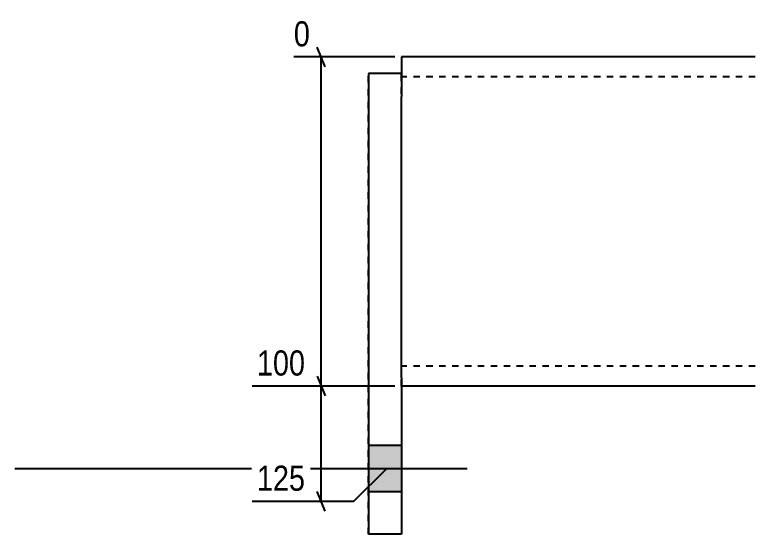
# Model space of a CAD drawing. Header units: millimetres. Extents: x 5 to 28647, y 2 to 799.
# Drawn here: x 7913 to 8138, y 4.8 to 162.6 of the extents above; entities that cross this region are included whole.
import ezdxf

# ---------------------------------------------------------------- set-up
doc = ezdxf.new("R2010")
doc.units = ezdxf.units.MM
doc.linetypes.add('DXK_LINE_DOT2', pattern=[3.9198, 1.9599, -1.9599])
doc.layers.add('MÅLSÆTNING', color=7, linetype='Continuous')
doc.layers.add('STÅL', color=7, linetype='Continuous')
doc.styles.add('Arial Narrow', font='ARIALN.TTF', dxfattribs={"height": 0.2})

msp = doc.modelspace()

# ---------------------------------------------------------------- hatches: boundary and pattern name
at = {"layer": 'STÅL', "linetype": 'Continuous'}
msp.add_hatch(color=96, dxfattribs=at).paths.add_polyline_path([(8030.5, 17.8), (8030.5, 31.8), (8020.5, 31.8), (8020.5, 17.8)])
msp.add_hatch(color=96, dxfattribs=at).paths.add_polyline_path([(8030.5, 17.8), (8030.5, 31.8), (8020.5, 31.8), (8020.5, 17.8)])

# ---------------------------------------------------------------- linework, layer by layer
at = {"layer": 'MÅLSÆTNING', "color": 7, "linetype": 'Continuous'}
for p, q in [((8007.27, 146.8), (8004.87, 152.8)), ((8028.5, 149.8), (7997.8, 149.8)), ((8006.07, 49.8), (8006.07, 149.8)), ((8004.87, 52.8), (8007.27, 46.8)), ((8004.87, 52.8), (8007.27, 46.8)), ((8028.5, 49.8), (7985.13, 49.8)), ((8028.5, 49.8), (7985.13, 49.8)), ((8006.07, 14.8), (8006.07, 49.8)), ((8016.07, 14.8), (8026.07, 24.8)), ((8026.07, 24.8), (8028.5, 24.8)), ((8007.27, 11.8), (8004.87, 17.8)), ((7985.13, 14.8), (8016.07, 14.8))]:
    msp.add_line(p, q, dxfattribs=at)
at = {"layer": 'STÅL', "color": 2, "linetype": 'Continuous'}
for p, q in [((8030.5, 149.8), (8030.5, 137.8)), ((8138, 149.8), (8030.5, 149.8)), ((8030.5, 144.8), (8020.5, 144.8)), ((8020.5, 144.8), (8020.5, 4.8)), ((8030.5, 52.32), (8030.5, 137.8)), ((8030.5, 52.32), (8030.5, 4.8)), ((8138, 49.8), (8030.5, 49.8)), ((8030.5, 4.8), (8020.5, 4.8))]:
    msp.add_line(p, q, dxfattribs=at)
at = {"layer": 'STÅL', "color": 7, "linetype": 'DXK_LINE_DOT2'}
for p, q in [((8030.5, 149.8), (8030.5, 148.89)), ((8030.5, 148.89), (8030.5, 146.29)), ((8020.5, 4.8), (8020.5, 144.8)), ((8030.5, 52.32), (8030.5, 144.8)), ((8138, 143.8), (8030.5, 143.8)), ((8138, 55.8), (8030.5, 55.8)), ((8030.5, 49.8), (8030.5, 52.32))]:
    msp.add_line(p, q, dxfattribs=at)
at = {"layer": 'STÅL', "color": 96, "linetype": 'Continuous'}
for p, q in [((8020.5, 31.8), (8030.5, 31.8)), ((8020.5, 31.8), (8030.5, 31.8)), ((7913, 24.8), (8050.5, 24.8)), ((7913, 24.8), (8050.5, 24.8)), ((8020.5, 17.8), (8030.5, 17.8)), ((8020.5, 17.8), (8030.5, 17.8))]:
    msp.add_line(p, q, dxfattribs=at)

# ---------------------------------------------------------------- wipeouts: each hides what was drawn before it
at = {"color": 0, "linetype": 'Continuous'}
msp.add_wipeout([(8002.81, 51.4), (8002.81, 62.6), (7984.99, 62.6), (7984.99, 51.4)], dxfattribs=at).dxf.layer = 'MÅLSÆTNING'

# ---------------------------------------------------------------- next in the draw order: texts
at = {"layer": 'MÅLSÆTNING', "color": 3, "linetype": 'Continuous', "style": 'Arial Narrow'}
msp.add_text('100', height=7.635, dxfattribs=at).set_placement((7986.59, 53))

# ---------------------------------------------------------------- next in the draw order: wipeouts: each hides what was drawn before it
at = {"color": 0, "linetype": 'Continuous'}
for points in [[(8004.27, 151.4), (8004.27, 162.6), (7996.2, 162.6), (7996.2, 151.4)], [(8002.81, 16.4), (8002.81, 27.6), (7984.99, 27.6), (7984.99, 16.4)]]:
    msp.add_wipeout(points, dxfattribs=at).dxf.layer = 'MÅLSÆTNING'

# ---------------------------------------------------------------- next in the draw order: texts
at = {"layer": 'MÅLSÆTNING', "color": 3, "linetype": 'Continuous', "style": 'Arial Narrow'}
for s, height, p in [('0', 7.64, (7997.8, 153)), ('125', 7.635, (7986.59, 18))]:
    msp.add_text(s, height=height, dxfattribs=at).set_placement(p)

doc.saveas('drawing.dxf')
